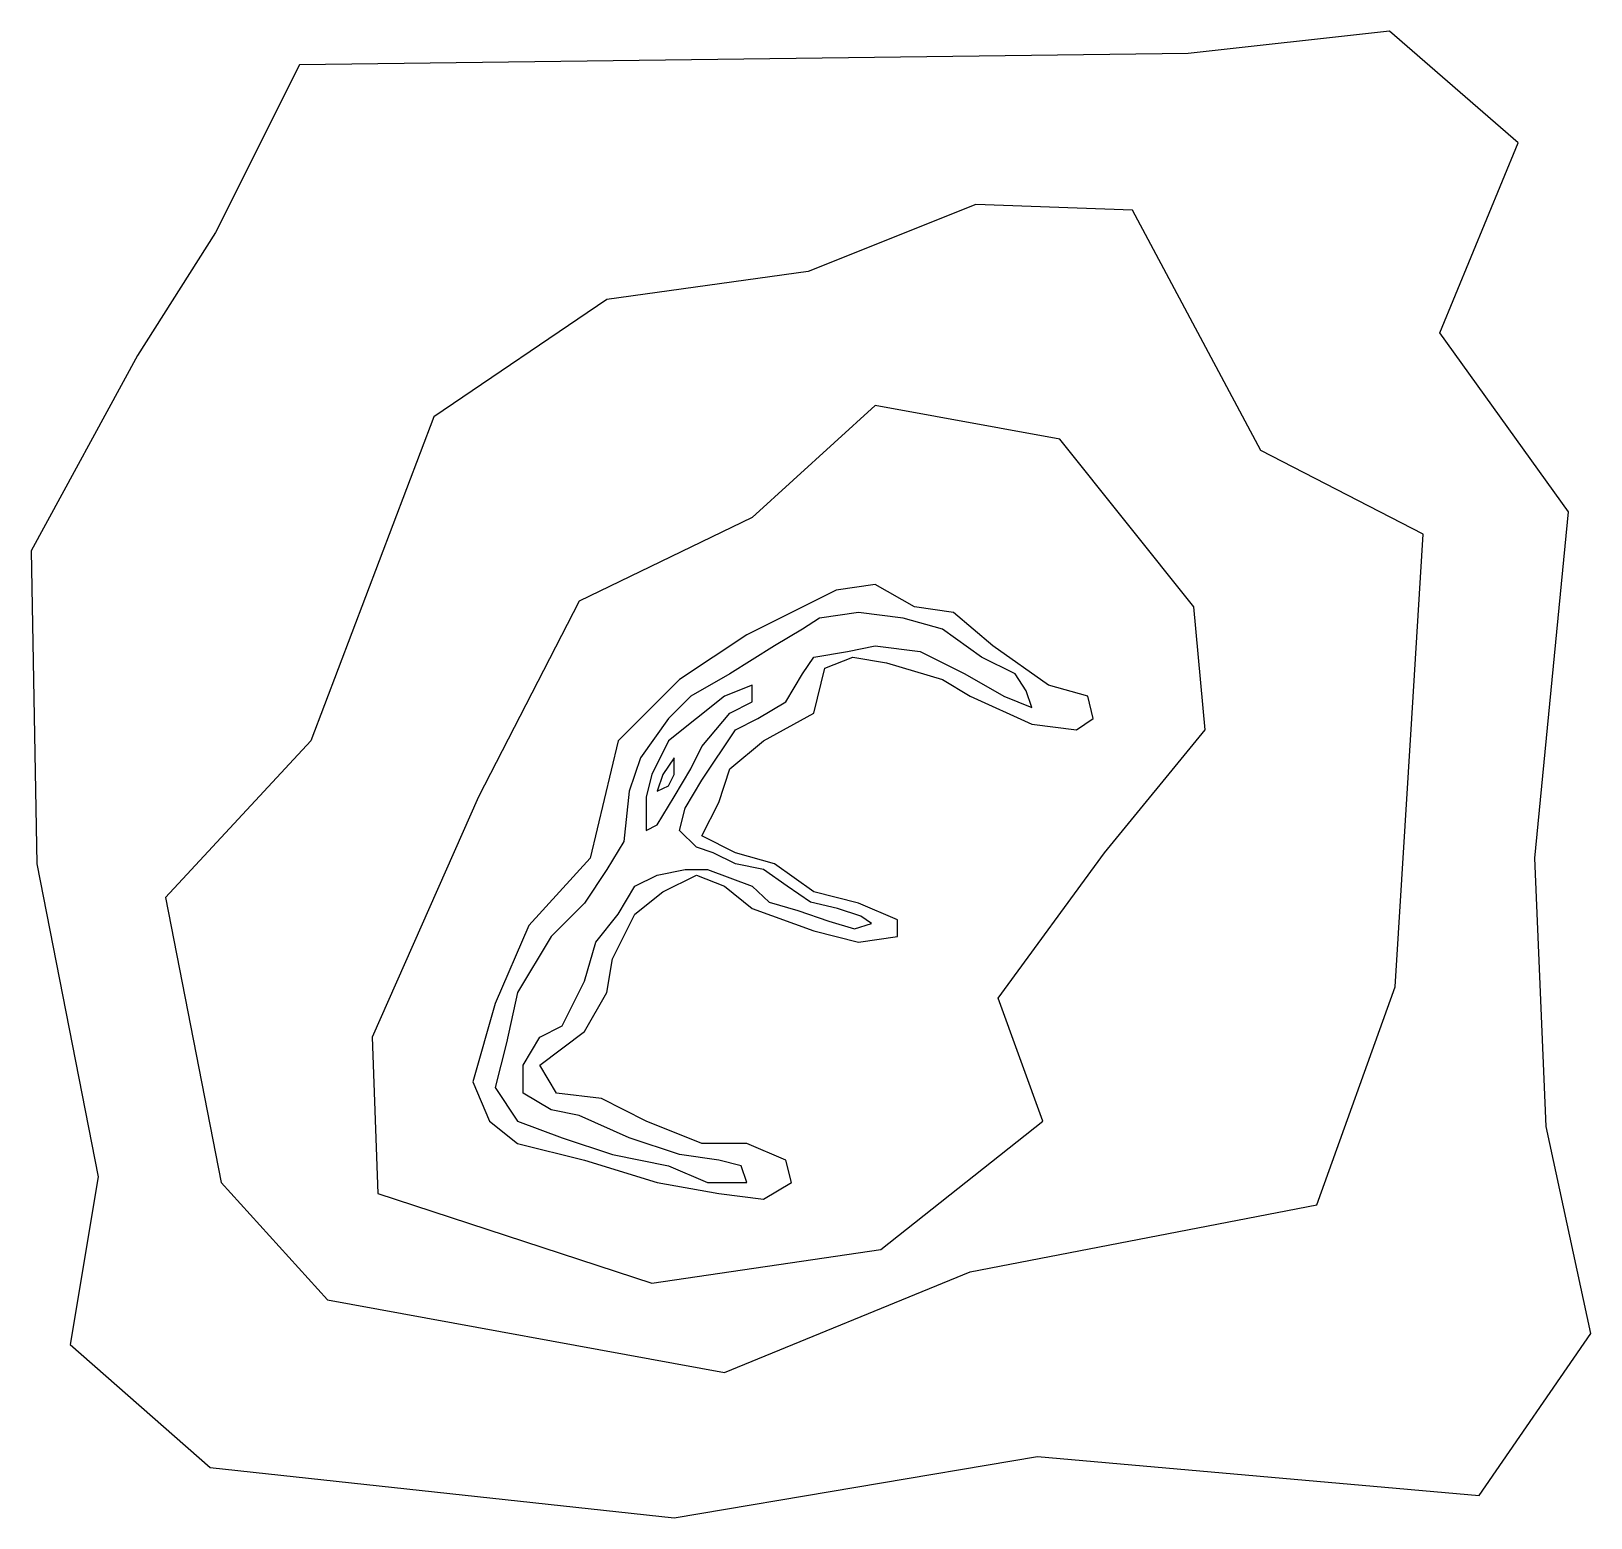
# Model space of a CAD drawing. Header units: millimetres. Extents: x 13 to 292, y 8 to 274.
import ezdxf

# ---------------------------------------------------------------- set-up
doc = ezdxf.new("R2010")
doc.units = ezdxf.units.MM
doc.header["$MEASUREMENT"] = 0
doc.layers.add('Default', color=18, linetype='Continuous', true_color=0x000000)

msp = doc.modelspace()

# ---------------------------------------------------------------- linework, layer by layer
at = {"layer": 'Default'}
for points in [[(220, 270), (61, 268), (46, 238), (32, 216), (13, 181), (14, 125), (25, 69), (20, 39), (45, 17), (128, 8), (193, 19), (272, 12), (292, 41), (284, 78), (282, 126), (288, 188), (265, 220), (279, 254), (256, 274)], [(116, 226), (85, 205), (63, 147), (37, 119), (47, 68), (66, 47), (137, 34), (181, 52), (243, 64), (257, 103), (260, 151), (262, 184), (233, 199), (210, 242), (182, 243), (152, 231)], [(142, 187), (111, 172), (93, 137), (74, 94), (75, 66), (124, 50), (165, 56), (194, 79), (186, 101), (205, 127), (223, 149), (221, 171), (197, 201), (164, 207)], [(157, 174), (141, 166), (129, 158), (118, 147), (113, 126), (102, 114), (96, 100), (92, 86), (95, 79), (100, 75), (112, 72), (125, 68), (136, 66), (144, 65), (149, 68), (148, 72), (141, 75), (133, 75), (123, 79), (115, 83), (107, 84), (104, 89), (112, 95), (116, 102), (117, 108), (121, 116), (126, 120), (132, 123), (137, 121), (142, 117), (153, 113), (161, 111), (168, 112), (168, 115), (161, 118), (153, 120), (146, 125), (139, 127), (133, 130), (136, 136), (138, 142), (144, 147), (153, 152), (155, 160), (160, 162), (166, 161), (176, 158), (181, 155), (192, 150), (200, 149), (203, 151), (202, 155), (195, 157), (185, 164), (178, 170), (171, 171), (164, 175)], [(146, 164), (138, 159), (131, 155), (127, 151), (122, 144), (120, 138), (119, 129), (116, 124), (112, 118), (106, 112), (100, 102), (98, 93), (96, 85), (100, 79), (108, 76), (117, 73), (127, 71), (134, 68), (141, 68), (140, 71), (136, 72), (129, 73), (120, 76), (111, 80), (106, 81), (101, 84), (101, 89), (104, 94), (108, 96), (112, 104), (114, 111), (118, 116), (121, 121), (125, 123), (130, 124), (134, 124), (142, 121), (144.99, 118.17), (150.15, 116.64), (155.69, 114.73), (160.28, 113.39), (163.34, 114.35), (161.42, 115.68), (157.22, 117.02), (152.44, 118.17), (148.24, 121.04), (144, 124), (139, 125), (135, 127), (132, 128), (129, 131), (130, 135), (133, 140), (139, 149), (143, 151), (148, 154), (151, 159), (153, 162), (159, 163), (164, 164), (172, 163), (180, 159), (187, 155), (192, 153), (191, 156), (189, 159), (183, 162), (176, 167), (169, 169), (161, 170), (154, 169), (151, 167)], [(142, 157), (137, 155), (132, 151), (127, 147), (124, 141), (123, 137), (123, 131), (125, 132), (128, 137), (131, 142), (133, 146), (138, 152), (142, 154)], [(128, 144), (126, 141), (125, 138), (127, 139), (128, 141)]]:
    msp.add_lwpolyline(points, close=True, dxfattribs=at)

doc.saveas('drawing.dxf')
